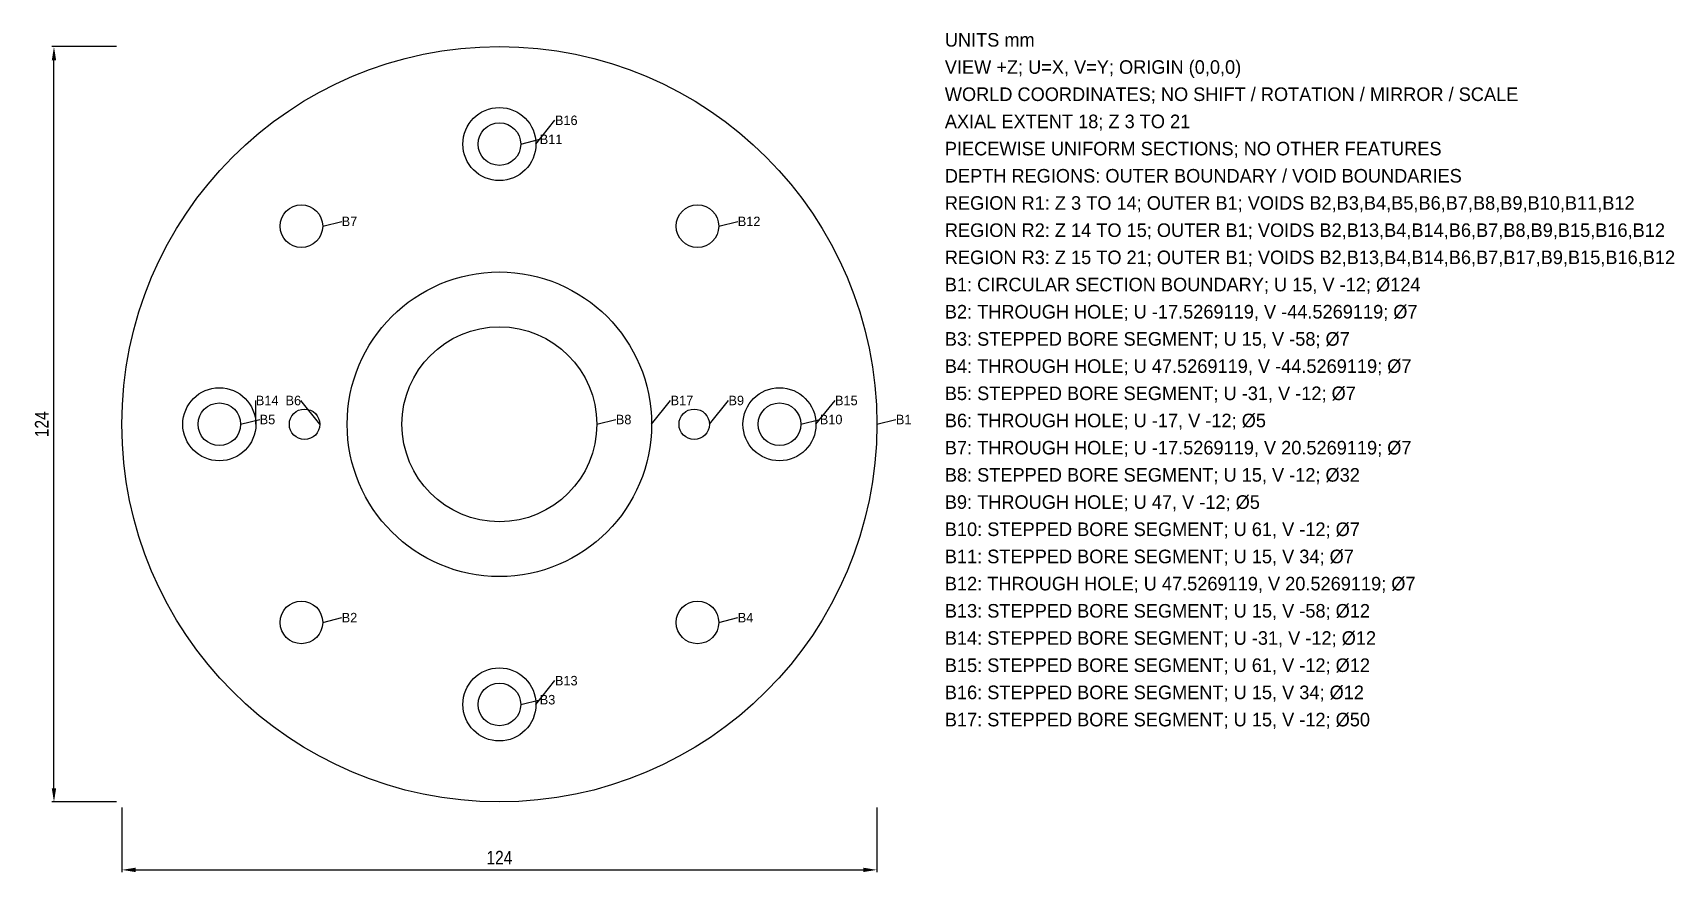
# Model space of a CAD drawing. Header units: millimetres. Extents: x -62 to 208, y -86 to 52.
import ezdxf

# ---------------------------------------------------------------- set-up
doc = ezdxf.new("R2010")
doc.units = ezdxf.units.MM
for name, color, linetype in [('DATUM', 2, 'Continuous'), ('DIM', 3, 'Continuous'), ('HOLE', 7, 'Continuous'), ('OUTLINE', 7, 'Continuous'), ('TEXT', 7, 'Continuous')]:
    doc.layers.add(name, color=color, linetype=linetype)
doc.styles.add('OpenSansCondensed-Light', font='OpenSansCondensed-Light.ttf')
doc.dimstyles.new('EZDXF', dxfattribs={"dimtxt": 0.25, "dimasz": 0.175, "dimexe": 0.375, "dimexo": 0.125, "dimgap": 0.1, "dimtad": 1, "dimlfac": 100, "dimzin": 12, "dimdsep": 46, "dimtxsty": 'OpenSansCondensed-Light', "dimblk": 'ARCHTICK', "dimcen": 2.5, "dimazin": 3, "dimtfac": 0.5, "dimtmove": 2, "dimatfit": 3})

# ---------------------------------------------------------------- blocks, each defined once
blk = doc.blocks.new('_CLOSEDFILLED')
at = {"color": 0, "linetype": 'BYBLOCK'}
blk.add_solid([(-1, 0.16), (0, 0), (-1, -0.16)], dxfattribs=at)
blk = doc.blocks.new('*D1')
for p, q in [((-47, -74.8928), (-47, -85.535)), ((77, -74.8928), (77, -85.535)), ((-44.768, -85.16), (74.768, -85.16))]:
    blk.add_line(p, q)
at = {"layer": 'Defpoints'}
for p in [(-47, -74), (77, -74), (-47, -85.16)]:
    blk.add_point(p, dxfattribs=at)
at = {"layer": 'DIM', "xscale": 2.2319999999999998, "yscale": 2.2319999999999998, "rotation": 180}
blk.add_blockref('_CLOSEDFILLED', (-47, -85.16), dxfattribs=at)
at = {"layer": 'DIM', "xscale": 2.2319999999999998, "yscale": 2.2319999999999998}
blk.add_blockref('_CLOSEDFILLED', (77, -85.16), dxfattribs=at)
at = {"layer": 'DIM', "insert": (15, -83.1512), "char_height": 2.232, "attachment_point": 5, "style": 'OpenSansCondensed-Light'}
blk.add_mtext('124', dxfattribs=at)
blk = doc.blocks.new('*D2')
for p, q in [((-47.8928, 50), (-58.535, 50)), ((-58.16, -71.768), (-58.16, 47.768)), ((-47.8928, -74), (-58.535, -74))]:
    blk.add_line(p, q)
at = {"layer": 'Defpoints'}
for p in [(-47, 50), (-58.16, -74), (-47, -74)]:
    blk.add_point(p, dxfattribs=at)
at = {"layer": 'DIM', "xscale": 2.2319999999999998, "yscale": 2.2319999999999998}
for p, rotation in [((-58.16, 50), 90), ((-58.16, -74), 270)]:
    blk.add_blockref('_CLOSEDFILLED', p, dxfattribs=dict(at, rotation=rotation))
at = {"layer": 'DIM', "insert": (-60.1688, -12), "char_height": 2.232, "attachment_point": 5, "rotation": 90, "style": 'OpenSansCondensed-Light'}
blk.add_mtext('124', dxfattribs=at)

msp = doc.modelspace()

# ---------------------------------------------------------------- linework, layer by layer
at = {"layer": 'DATUM'}
for p, q in [((21, 34), (24.1248, 37.906)), ((18.5, 34), (21.6248, 34.7812)), ((-14.0269119, 20.5269119), (-10.9021119, 21.3081119)), ((51.0269119, 20.5269119), (54.1517119, 21.3081119)), ((-25, -12), (-25, -8.094)), ((-14.5, -12), (-17.6248, -8.094)), ((40, -12), (43.1248, -8.094)), ((49.5, -12), (52.6248, -8.094)), ((67, -12), (70.1248, -8.094)), ((-27.5, -12), (-24.3752, -11.2188)), ((31, -12), (34.1248, -11.2188)), ((64.5, -12), (67.6248, -11.2188)), ((77, -12), (80.1248, -11.2188)), ((-14.0269119, -44.5269119), (-10.9021119, -43.7457119)), ((51.0269119, -44.5269119), (54.1517119, -43.7457119)), ((21, -58), (24.1248, -54.094)), ((18.5, -58), (21.6248, -57.2188))]:
    msp.add_line(p, q, dxfattribs=at)
at = {"layer": 'HOLE'}
for centre, radius in [((15, 34), 6), ((15, 34), 3.5), ((-17.5269119, 20.5269119), 3.5), ((47.5269119, 20.5269119), 3.5), ((15, -12), 25), ((15, -12), 16), ((-31, -12), 6), ((61, -12), 6), ((-31, -12), 3.5), ((-17, -12), 2.5), ((47, -12), 2.5), ((61, -12), 3.5), ((-17.5269119, -44.5269119), 3.5), ((47.5269119, -44.5269119), 3.5), ((15, -58), 6), ((15, -58), 3.5)]:
    msp.add_circle(centre, radius, dxfattribs=at)
at = {"layer": 'OUTLINE'}
msp.add_circle((15, -12), 62, dxfattribs=at)

# ---------------------------------------------------------------- texts
at = {"layer": 'DATUM'}
for s, p in [('B16', (24.1248, 37.1248)), ('B11', (21.6248, 34)), ('B7', (-10.9021119, 20.5269119)), ('B12', (54.1517119, 20.5269119)), ('B14', (-25, -8.8752)), ('B6', (-20.12464, -8.8752)), ('B17', (43.1248, -8.8752)), ('B9', (52.6248, -8.8752)), ('B15', (70.1248, -8.8752)), ('B5', (-24.3752, -12)), ('B8', (34.1248, -12)), ('B10', (67.6248, -12)), ('B1', (80.1248, -12)), ('B2', (-10.9021119, -44.5269119)), ('B4', (54.1517119, -44.5269119)), ('B13', (24.1248, -54.8752)), ('B3', (21.6248, -58))]:
    msp.add_text(s, height=1.5624, dxfattribs=at).set_placement(p)
at = {"layer": 'TEXT'}
for s, p in [('UNITS mm', (88.16, 50)), ('VIEW +Z; U=X, V=Y; ORIGIN (0,0,0)', (88.16, 45.536)), ('WORLD COORDINATES; NO SHIFT / ROTATION / MIRROR / SCALE', (88.16, 41.072)), ('AXIAL EXTENT 18; Z 3 TO 21', (88.16, 36.608)), ('PIECEWISE UNIFORM SECTIONS; NO OTHER FEATURES', (88.16, 32.144)), ('DEPTH REGIONS: OUTER BOUNDARY / VOID BOUNDARIES', (88.16, 27.68)), ('REGION R1: Z 3 TO 14; OUTER B1; VOIDS B2,B3,B4,B5,B6,B7,B8,B9,B10,B11,B12', (88.16, 23.216)), ('REGION R2: Z 14 TO 15; OUTER B1; VOIDS B2,B13,B4,B14,B6,B7,B8,B9,B15,B16,B12', (88.16, 18.752)), ('REGION R3: Z 15 TO 21; OUTER B1; VOIDS B2,B13,B4,B14,B6,B7,B17,B9,B15,B16,B12', (88.16, 14.288)), ('B1: CIRCULAR SECTION BOUNDARY; U 15, V -12; %%c124', (88.16, 9.824)), ('B2: THROUGH HOLE; U -17.5269119, V -44.5269119; %%c7', (88.16, 5.36)), ('B3: STEPPED BORE SEGMENT; U 15, V -58; %%c7', (88.16, 0.896)), ('B4: THROUGH HOLE; U 47.5269119, V -44.5269119; %%c7', (88.16, -3.568)), ('B5: STEPPED BORE SEGMENT; U -31, V -12; %%c7', (88.16, -8.032)), ('B6: THROUGH HOLE; U -17, V -12; %%c5', (88.16, -12.496)), ('B7: THROUGH HOLE; U -17.5269119, V 20.5269119; %%c7', (88.16, -16.96)), ('B8: STEPPED BORE SEGMENT; U 15, V -12; %%c32', (88.16, -21.424)), ('B9: THROUGH HOLE; U 47, V -12; %%c5', (88.16, -25.888)), ('B10: STEPPED BORE SEGMENT; U 61, V -12; %%c7', (88.16, -30.352)), ('B11: STEPPED BORE SEGMENT; U 15, V 34; %%c7', (88.16, -34.816)), ('B12: THROUGH HOLE; U 47.5269119, V 20.5269119; %%c7', (88.16, -39.28)), ('B13: STEPPED BORE SEGMENT; U 15, V -58; %%c12', (88.16, -43.744)), ('B14: STEPPED BORE SEGMENT; U -31, V -12; %%c12', (88.16, -48.208)), ('B15: STEPPED BORE SEGMENT; U 61, V -12; %%c12', (88.16, -52.672)), ('B16: STEPPED BORE SEGMENT; U 15, V 34; %%c12', (88.16, -57.136)), ('B17: STEPPED BORE SEGMENT; U 15, V -12; %%c50', (88.16, -61.6))]:
    msp.add_text(s, height=2.232, dxfattribs=at).set_placement(p)

# ---------------------------------------------------------------- dimensions: what is measured, and where the dimension line sits
at = {"layer": 'DIM'}
dim = msp.add_linear_dim(base=(-58.16, -74), p1=(-47, -74), p2=(-47, 50), angle=90, dimstyle='EZDXF', override={"dimscale": 1, "dimtxt": 2.232, "dimasz": 2.232, "dimexo": 0.8928, "dimgap": 0.8928, "dimtad": 1, "dimdec": 6, "dimlfac": 1, "dimlunit": 2}, dxfattribs=at)
dim.commit()
dim.dimension.update_dxf_attribs({"geometry": '*D2', "text_midpoint": (-60.1688, -12)})
dim = msp.add_linear_dim(base=(-47, -85.16), p1=(-47, -74), p2=(77, -74), dimstyle='EZDXF', override={"dimscale": 1, "dimtxt": 2.232, "dimasz": 2.232, "dimexo": 0.8928, "dimgap": 0.8928, "dimtad": 1, "dimdec": 6, "dimlfac": 1, "dimlunit": 2}, dxfattribs=at)
dim.commit()
dim.dimension.update_dxf_attribs({"geometry": '*D1', "text_midpoint": (15, -83.1512)})

doc.saveas('drawing.dxf')
